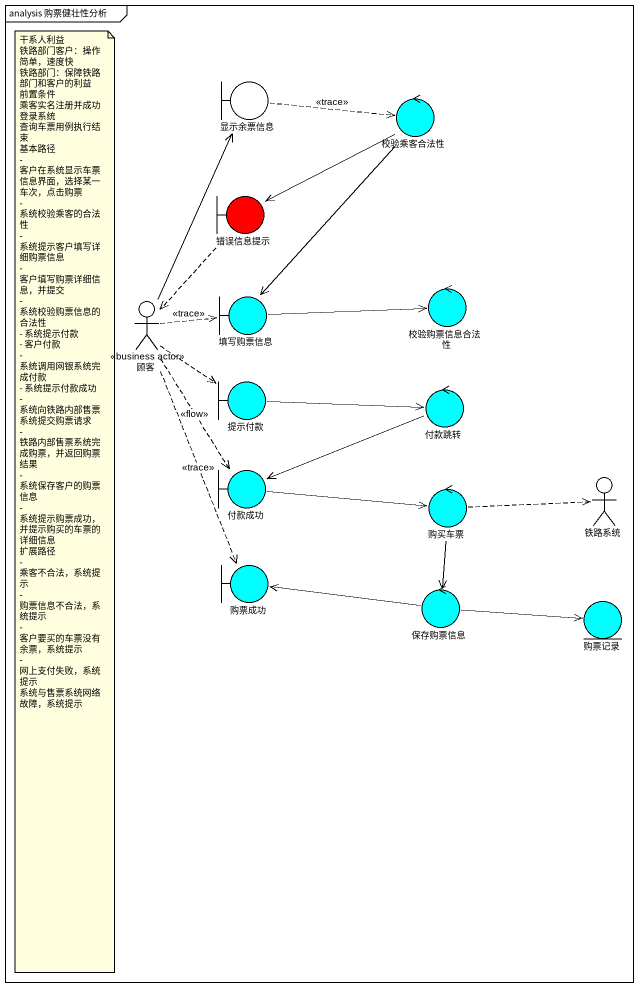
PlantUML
@startuml
mainframe analysis 购票健壮性分析
boundary 显示余票信息
control 校验乘客合法性 #00FFFF
boundary 错误信息提示 #FF0000
boundary 填写购票信息 #00FFFF
control 校验购票信息合法性 #00FFFF
actor 顾客 <<business actor>>
boundary 提示付款 #00FFFF
control 付款跳转 #00FFFF
boundary 付款成功 #00FFFF
control 购买车票 #00FFFF
actor 铁路系统
boundary 购票成功 #00FFFF
control 保存购票信息 #00FFFF
entity 购票记录 #00FFFF
显示余票信息 .right.> 校验乘客合法性 : <<trace>>
校验乘客合法性 -left-> 错误信息提示
校验乘客合法性 --> 填写购票信息
错误信息提示 ..> 顾客
填写购票信息 -right-> 校验购票信息合法性
顾客 -up-> 显示余票信息
顾客 .right.> 填写购票信息 : <<trace>>
顾客 ..> 提示付款
顾客 ..> 付款成功 : <<flow>>
顾客 ..> 购票成功 : <<trace>>
提示付款 -right-> 付款跳转
付款跳转 -left-> 付款成功
付款成功 -right-> 购买车票
购买车票 .right.> 铁路系统
购买车票 --> 保存购票信息
保存购票信息 -left-> 购票成功
保存购票信息 -right-> 购票记录
note as N1
  干系人利益
  铁路部门客户：操作简单，速度快
  铁路部门：保障铁路部门和客户的利益
  前置条件
  乘客实名注册并成功登录系统
  查询车票用例执行结束
  基本路径
  - 客户在系统显示车票信息界面，选择某一车次，点击购票
  - 系统校验乘客的合法性
  - 系统提示客户填写详细购票信息
  - 客户填写购票详细信息，并提交
  - 系统校验购票信息的合法性
  - 系统提示付款
  - 客户付款
  - 系统调用网银系统完成付款
  - 系统提示付款成功
  - 系统向铁路内部售票系统提交购票请求
  - 铁路内部售票系统完成购票，并返回购票结果
  - 系统保存客户的购票信息
  - 系统提示购票成功，并提示购买的车票的详细信息
  扩展路径
  - 乘客不合法，系统提示
  - 购票信息不合法，系统提示
  - 客户要买的车票没有余票，系统提示
  - 网上支付失败，系统提示
  系统与售票系统网络故障，系统提示
end note
@enduml
